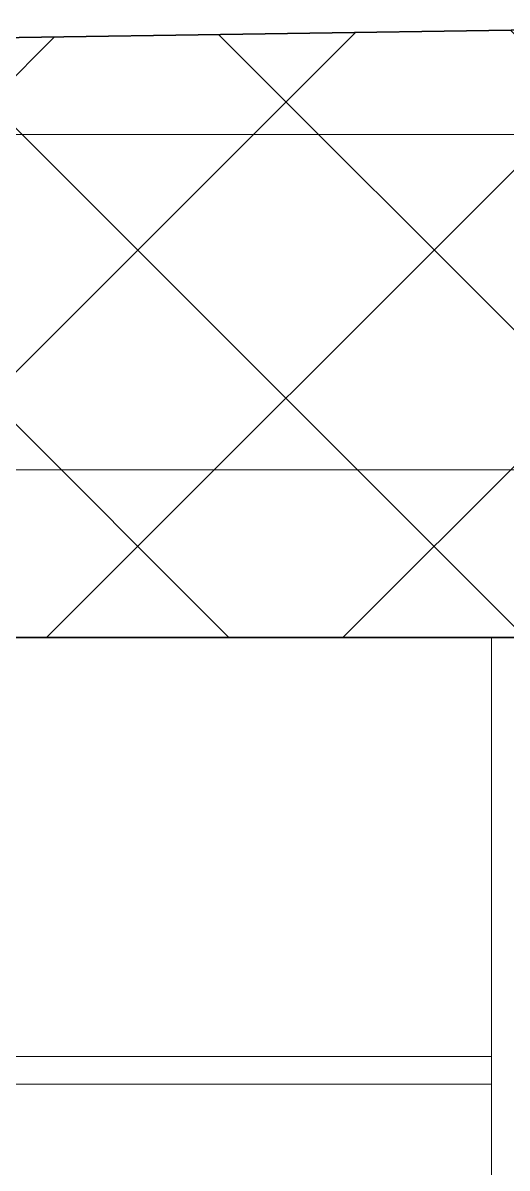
# Model space of a CAD drawing. Header units: metres. Extents: x -0.64 to 0.89, y -0.01 to 0.61.
# Drawn here: x 0.31779 to 0.32125, y 0.57044 to 0.57865 of the extents above; entities that cross this region are included whole.
import ezdxf
from ezdxf.xclip import XClip

# ---------------------------------------------------------------- set-up
doc = ezdxf.new("R2010")
doc.units = ezdxf.units.M
doc.header["$MEASUREMENT"] = 0
doc.header["$XCLIPFRAME"] = 0
doc.linetypes.add('Strich 2', pattern=[0.0028222222222216, 0.0014111111111108, -0.0014111111111108])
for name, color, linetype in [('011_Stift 1.Grau', 7, 'Continuous'), ('011_Stift 1.Grau Schichttrennlinien', 7, 'Continuous'), ('015 Innenwände', 7, 'Continuous'), ('015 Innenwände Schichttrennlinien', 7, 'Continuous'), ('030 Bodenaufbauten', 7, 'Continuous'), ('035 Decken', 7, 'Continuous'), ('051 Brüstung Bauteilschraffuren', 7, 'Continuous')]:
    doc.layers.add(name, color=color, linetype=linetype)

# ---------------------------------------------------------------- blocks, each defined once
blk = doc.blocks.new('Zeichnung_4_3', base_point=(-3.231419911170223, 0.5250452324629931))
at = {"layer": '051 Brüstung Bauteilschraffuren', "linetype": 'Continuous', "lineweight": 0, "true_color": 0x000000}
h = blk.add_hatch(dxfattribs=at)
h.set_pattern_fill('Beton_0003', color=18, style=0, pattern_type=2)
h.set_pattern_definition([(44.99999999999999, (-3.231419911170223, 0.5250452324629931), (-0.001060660171779821, 0.001060660171779822), []), (135.0000000000002, (-3.231419911170223, 0.5250452324629931), (0.001060660171779818, 0.001060660171779824), [])])
h.paths.add_polyline_path([(0.3249130047305222, 0.5786453349058044), (0.2685356694212944, 0.5778233363895388), (0.2653338547517365, 0.5777752905293887), (0.2653398542604402, 0.5712444245557751), (0.2690416686429806, 0.5712444245559782), (0.2690416687650514, 0.5742431944917779), (0.3249070597495494, 0.5742444065799841)])
at = {"layer": '011_Stift 1.Grau', "color": 7, "linetype": 'Continuous', "lineweight": 35, "ltscale": 1000}
blk.add_line((0.3249130041293348, 0.5786453342024318), (0.2685356697363906, 0.5778233370534945), dxfattribs=at)
at = {"layer": '011_Stift 1.Grau Schichttrennlinien', "color": 7, "linetype": 'Continuous', "lineweight": 13, "ltscale": 1000, "flags": 128}
for points in [[(0.3248413059054935, 0.5778450067251713), (0.3224416510769212, 0.5778450067251713), (0.3128413072011682, 0.5778450067251713)], [(0.3248413059054935, 0.5754450067251712), (0.3224416510769212, 0.5754450067251712), (0.3128413072011682, 0.5754450067251712)]]:
    blk.add_lwpolyline(points, dxfattribs=at)
at = {"layer": '015 Innenwände', "color": 7, "linetype": 'Continuous', "lineweight": 13, "ltscale": 1000}
blk.add_line((0.2911419061177552, 0.5710444258415559), (0.3211416676136185, 0.5710444258415559), dxfattribs=at)
at = {"layer": '015 Innenwände Schichttrennlinien', "color": 7, "linetype": 'Continuous', "lineweight": 20, "ltscale": 1000}
blk.add_line((0.3211416676136185, 0.5742443248656018), (0.3211416676136185, 0.525031349627846), dxfattribs=at)
at = {"layer": '030 Bodenaufbauten', "color": 7, "linetype": 'Strich 2', "lineweight": 13, "ltscale": 1000}
blk.add_line((0.3211416676136185, 0.5712444241806695), (0.2904429482412465, 0.5712444241806695), dxfattribs=at)
at = {"layer": '035 Decken', "color": 7, "linetype": 'Continuous', "lineweight": 35, "ltscale": 1000}
blk.add_line((0.3249070604906736, 0.574244405644668), (0.2690416676813706, 0.5742431939586748), dxfattribs=at)

msp = doc.modelspace()

# ---------------------------------------------------------------- block references
at = {"layer": '011_Stift 1.Grau', "color": 7, "linetype": 'Continuous', "lineweight": 13, "ltscale": 1000}
ref = msp.add_blockref('Zeichnung_4_3', (-3.231419911170223, 0.5250452324629931), dxfattribs=at)
XClip(ref).set_block_clipping_path([(0.2415876712117318, 0.4461899202493598), (0.3832839469654528, 0.5888474517896617)])

doc.saveas('drawing.dxf')
